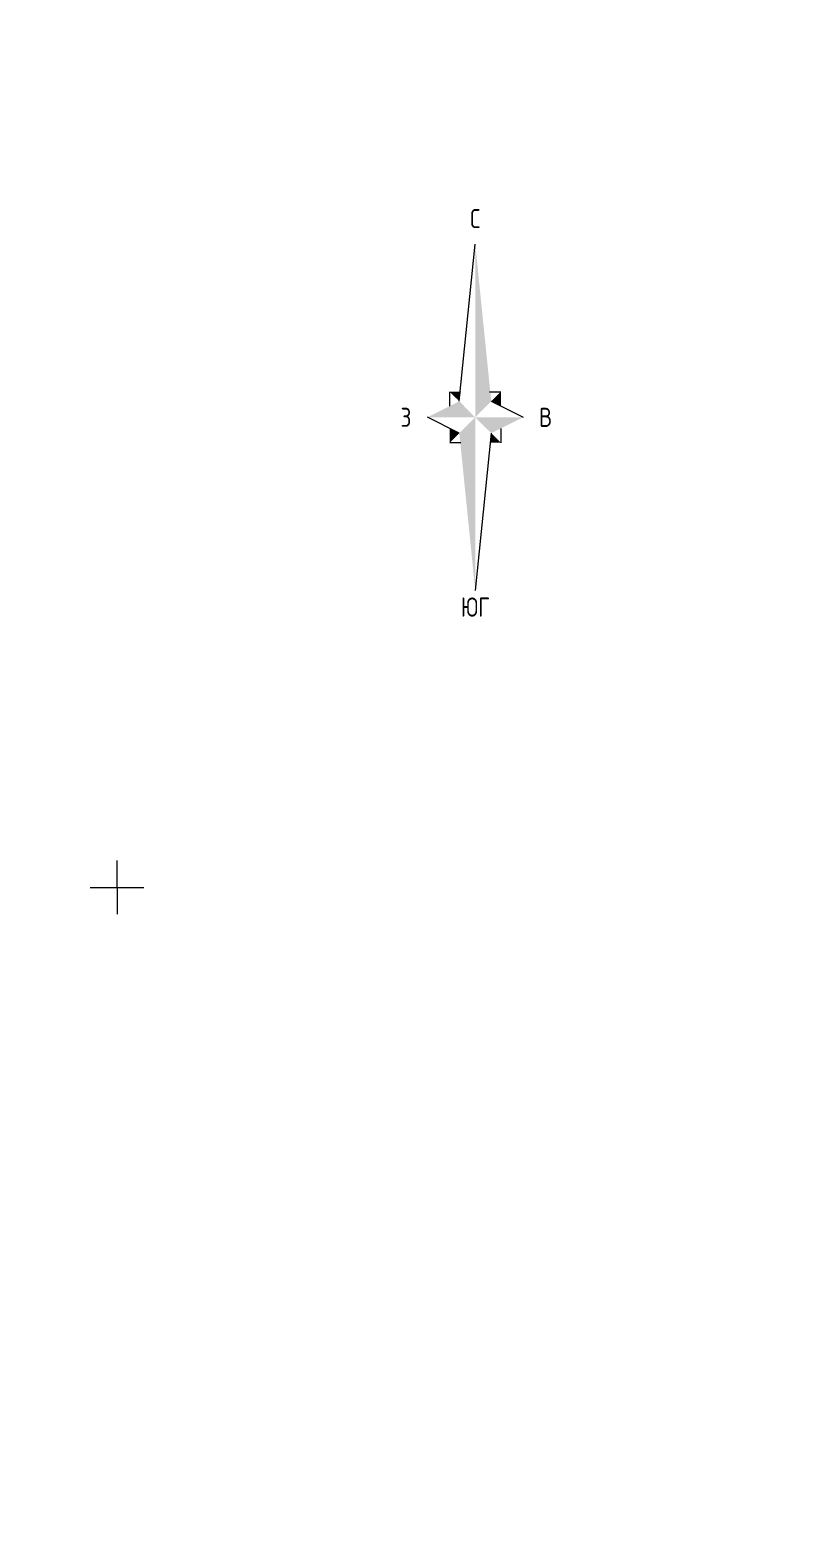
# Model space of a CAD drawing. Header units: metres. Extents: x -857 to 4713, y -766 to 4803.
# Drawn here: x 1833.7 to 1876.1, y 1410 to 1493.3 of the extents above; entities that cross this region are included whole.
import ezdxf
from ezdxf.enums import TextEntityAlignment as Align

# ---------------------------------------------------------------- set-up
doc = ezdxf.new("R2010")
doc.units = ezdxf.units.M
doc.layers.add('Grid', color=7, linetype='Continuous', lineweight=18, transparency=0.65)
doc.layers.add('Рамка и сетка', color=7, linetype='Continuous', lineweight=18, transparency=0.65)
doc.styles.get("Standard").update_dxf_attribs({"font": 'GOST_0.TTF', "oblique": 15})

# ---------------------------------------------------------------- blocks, each defined once
blk = doc.blocks.new('GRID')
at = {"layer": 'Grid', "color": 104}
blk.add_line((-1.5, 0), (1.5, 0), dxfattribs=at)
for points in [[(0, 0), (0, 1.5)], [(0, 0), (0, -1.5)]]:
    blk.add_lwpolyline(points, dxfattribs=at)
blk = doc.blocks.new('INVZR')
for p, q in [((-1.83, 1.95), (-0.05, 19.52)), ((-2.91, 1.41), (-2.91, 3.02)), ((1.56, 3.02), (2.81, 3.02)), ((1.74, 1.95), (5.31, 0.16)), ((-1.83, -1.62), (-5.4, 0.16)), ((1.74, -1.62), (-0.05, -19.19)), ((2.81, -1.09), (2.81, -2.69)), ((-1.66, -2.69), (-2.91, -2.69))]:
    blk.add_line(p, q)
for points in [[(-0.05, 19.52), (-0.05, 0.16), (1.74, 1.95)], [(-5.4, 0.16), (-0.05, 0.16), (-1.83, 1.95)], [(-2.91, 3.02), (-1.83, 1.95), (-1.66, 3.02)], [(2.81, 3.02), (1.74, 1.95), (2.81, 1.41)], [(-0.05, -19.19), (-0.05, 0.16), (-1.83, -1.62)], [(5.31, 0.16), (-0.05, 0.16), (1.74, -1.62)], [(-2.91, -2.69), (-1.83, -1.62), (-2.91, -1.09)], [(2.81, -2.69), (1.74, -1.62), (1.56, -2.69)]]:
    blk.add_solid(points)
for s, height, p in [('С', 2.14, (-0.05, 21.3)), ('ЮГ', 2.143, (-0.05, -22.12))]:
    blk.add_text(s, height=height).set_placement(p, align=Align.CENTER)
blk.add_text('З', height=2.14).set_placement((-7.19, -0.91), align=Align.RIGHT)
blk.add_text('В', height=2.14).set_placement((7.09, -0.91))

msp = doc.modelspace()

# ---------------------------------------------------------------- linework, layer by layer
msp.add_circle((1927.819, 2018.595), 2784.802)

# ---------------------------------------------------------------- block references
at = {"layer": 'Grid', "color": 7, "linetype": 'Continuous'}
msp.add_blockref('GRID', (1838.559, 1445.422), dxfattribs=at)
at = {"layer": 'Рамка и сетка', "color": 7, "linetype": 'Continuous', "xscale": 0.5, "yscale": 0.5}
msp.add_blockref('INVZR', (1858.601, 1471.607), dxfattribs=at)

doc.saveas('drawing.dxf')
